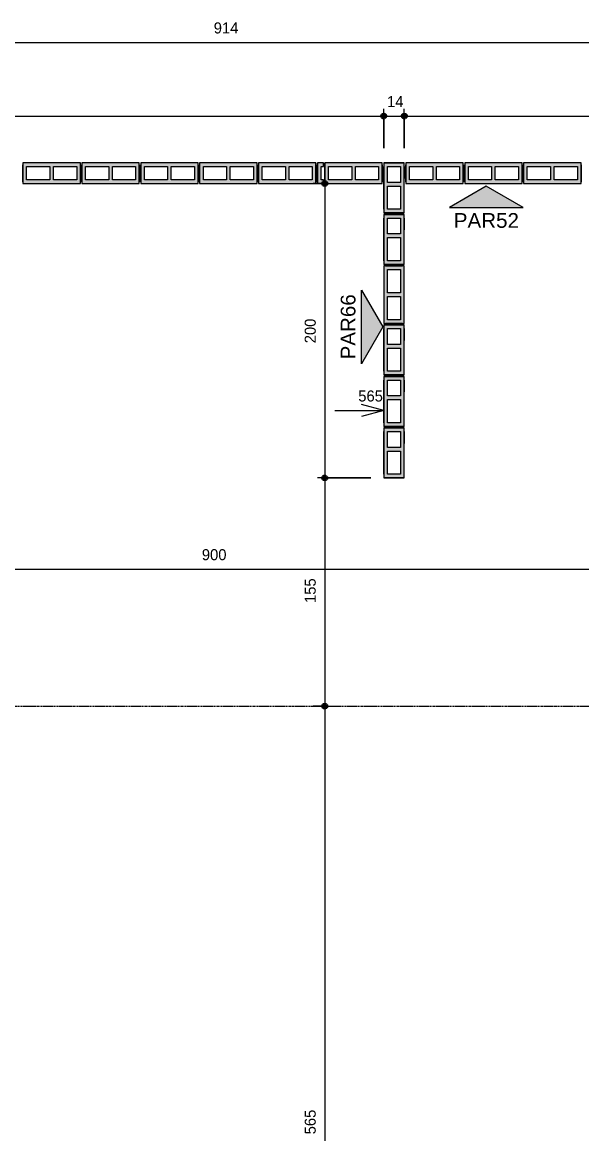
# Model space of a CAD drawing. Header units: centimetres. Extents: x 170 to 14001, y -2277 to 8860.
# Drawn here: x 13210 to 13590, y 145 to 900 of the extents above; entities that cross this region are included whole.
import ezdxf

# ---------------------------------------------------------------- set-up
doc = ezdxf.new("R2010")
doc.units = ezdxf.units.CM
doc.linetypes.add('Linha de eixo', pattern=[2.2225, 1.27, -0.3175, 0.3175, -0.3175])
for name, color, linetype, lineweight, true_color in [('A-ANNO-DIMS-1', 1, 'Continuous', 9, 0xff0000), ('G-ANNO-SYMB-1', 251, 'Continuous', 9, 0x646464), ('S-BEAM-3', 9, 'Continuous', 9, 0xc0c0c0), ('S-BEAM-7', 116, 'Continuous', 9, 0x008040), ('S-BEAM-8', 142, 'Continuous', 9, 0x0080c0)]:
    doc.layers.add(name, color=color, linetype=linetype, lineweight=lineweight, true_color=true_color)
for name, color, linetype, lineweight in [('A-ANNO-DIMS-50', 7, 'Continuous', 9), ('A-DETL-GENF', 7, 'Continuous', 9), ('G-ANNO-SYMB', 7, 'Continuous', 9), ('S-BEAM', 7, 'Continuous', 9), ('S-BEAM-2', 7, 'Continuous', 13), ('S-GRID-1', 7, 'Linha de eixo', 9)]:
    doc.layers.add(name, color=color, linetype=linetype, lineweight=lineweight)
doc.styles.add('Arial', font='arial.ttf', dxfattribs={"height": 10})
doc.styles.add('Bahnschrift_12', font='', dxfattribs={"height": 7.5})
doc.styles.get('Bahnschrift_12').set_extended_font_data('Bahnschrift')
doc.dimstyles.new('COTA_ACUMULADA', dxfattribs={"dimscale": 30.48, "dimtxt": 8.33133, "dimasz": 0.049213, "dimexe": 0, "dimexo": 0.0625, "dimgap": 0.131234, "dimtad": 0, "dimjust": 2, "dimdec": 0, "dimzin": 0, "dimdsep": 46, "dimtxsty": 'Bahnschrift_12', "dimblk1": 'NONE', "dimblk2": 'OPEN30', "dimsah": 1, "dimcen": 0.09, "dimse1": 1, "dimsd1": 1, "dimazin": 0, "dimtfac": 1, "dimtdec": 4, "dimtix": 1, "dimtmove": 2, "dimatfit": 3, "dimfxl": 0, "dimfxlon": 1, "dimtvp": 1, "dimtolj": 1, "dimtzin": 0, "dimarcsym": 2})
doc.dimstyles.new('Linear_-_2_mm_Arial', dxfattribs={"dimscale": 30.48, "dimtxt": 8.33133, "dimasz": 0.393701, "dimexe": 0.164042, "dimexo": 0.328084, "dimgap": 0.131234, "dimtad": 1, "dimdec": 0, "dimzin": 0, "dimdsep": 46, "dimtxsty": 'Bahnschrift_12', "dimblk1": 'DOTSMALL', "dimblk2": 'DOTSMALL', "dimsah": 1, "dimcen": 0.09, "dimdle": 0.164042, "dimazin": 0, "dimtfac": 1, "dimtdec": 4, "dimtix": 1, "dimtmove": 0, "dimatfit": 3, "dimfxl": 1, "dimtvp": 1, "dimtolj": 1, "dimtzin": 0, "dimarcsym": 2})

# ---------------------------------------------------------------- blocks, each defined once
blk = doc.blocks.new('LEONE - BLOCO 14X39X19 - LEONE - BLOCO 14X39X19-554799-COBERTURA - MODULAÇÃO 1ª FIADA')
at = {"layer": 'S-BEAM-3'}
h = blk.add_hatch(color=256, dxfattribs=at)
h.paths.add_polyline_path([(-13.95, -7), (19.5, -7), (19.5, 7), (-19.5, 7), (-19.5, -7)])
h.paths.add_polyline_path([(-13.95, -4.5), (-17, -4.5), (-17, 4.5), (-1.25, 4.5), (-1.25, -4.5)])
h.paths.add_polyline_path([(1.25, -4.5), (1.25, 4.5), (17, 4.5), (17, -4.5)])
at = {"layer": 'A-DETL-GENF'}
for p, q in [((19.5, 7), (-19.5, 7)), ((-19.5, 7), (-19.5, 0)), ((-19.5, 0), (-19.5, -7)), ((-17, -4.5), (-17, 4.5)), ((-17, 4.5), (-1.25, 4.5)), ((-1.25, 4.5), (-1.25, -4.5)), ((1.25, -4.5), (1.25, 4.5)), ((1.25, 4.5), (17, 4.5)), ((17, 4.5), (17, -4.5)), ((19.5, 0), (19.5, 7)), ((19.5, -7), (19.5, 0)), ((-19.5, -7), (19.5, -7)), ((-1.25, -4.5), (-17, -4.5)), ((17, -4.5), (1.25, -4.5))]:
    blk.add_line(p, q, dxfattribs=at)
at = {"layer": 'S-BEAM-2'}
for p, q in [((-19.5, 7), (-19.5, -7)), ((19.5, 7), (-19.5, 7)), ((-19.5, 7), (-19.5, -7)), ((-19.5, -5.75), (-19.5, 5.75)), ((19.5, -7), (19.5, 7)), ((19.5, -7), (19.5, 7)), ((19.5, 5.75), (19.5, -5.75)), ((-19.5, -7), (19.5, -7))]:
    blk.add_line(p, q, dxfattribs=at)
at = {"layer": 'S-BEAM-3'}
for p, q in [((-17, 4.5), (-1.25, 4.5)), ((-17, -4.5), (-17, 4.5)), ((-1.25, 4.5), (-1.25, -4.5)), ((1.25, 4.5), (17, 4.5)), ((1.25, -4.5), (1.25, 4.5)), ((17, 4.5), (17, -4.5)), ((-1.25, -4.5), (-17, -4.5)), ((17, -4.5), (1.25, -4.5))]:
    blk.add_line(p, q, dxfattribs=at)
blk = doc.blocks.new('LEONE - BLOCO 14x04x19 - LEONE - BLOCO 14x04x19-533013-COBERTURA - MODULAÇÃO 1ª FIADA')
at = {"layer": 'S-BEAM-7'}
blk.add_hatch(color=256, dxfattribs=at).paths.add_polyline_path([(-2.5, 0), (-2.5, -7), (1.5, -7), (1.5, -4.5), (0, -4.5), (0, 4.5), (1.5, 4.5), (1.5, 7), (-2.5, 7), (-2.5, 0.97)])
at = {"layer": 'A-DETL-GENF'}
for p, q in [((1.5, 7), (-2.5, 7)), ((-2.5, 7), (-2.5, 0)), ((-2.5, 0), (-2.5, -7)), ((0, 4.5), (1.5, 4.5)), ((0, -4.5), (0, 4.5)), ((1.5, 4.5), (1.5, 7)), ((-2.5, -7), (1.5, -7)), ((1.5, -4.5), (0, -4.5)), ((1.5, -7), (1.5, -4.5))]:
    blk.add_line(p, q, dxfattribs=at)
at = {"layer": 'S-BEAM-2'}
for p, q in [((1.5, 7), (-2.5, 7)), ((-2.5, -7), (-2.5, 7)), ((1.5, 7), (1.5, 4.5)), ((-2.5, -7), (1.5, -7)), ((1.5, -7), (1.5, -4.5))]:
    blk.add_line(p, q, dxfattribs=at)
at = {"layer": 'S-BEAM-3'}
for p, q in [((0, -4.5), (0, 4.5)), ((0, 4.5), (1.5, 4.5)), ((1.5, -4.5), (0, -4.5))]:
    blk.add_line(p, q, dxfattribs=at)
blk = doc.blocks.new('LEONE - BLOCO 14x34x5 - LEONE - BLOCO 14x34x19-V5-COBERTURA - MODULAÇÃO 1ª FIADA')
at = {"layer": 'S-BEAM-8'}
h = blk.add_hatch(color=256, dxfattribs=at)
h.paths.add_polyline_path([(19.5, 0), (19.5, 7), (-14.5, 7), (-14.5, -7), (19.5, -7), (19.5, -4.5)])
h.paths.add_polyline_path([(17, 4.5), (17, -4.5), (1.25, -4.5), (1.25, 4.5), (2.5, 4.5)])
h.paths.add_polyline_path([(-1.25, 4.5), (-1.25, -4.5), (-12, -4.5), (-12, 4.5)])
at = {"layer": 'A-DETL-GENF'}
for p, q in [((-14.5, 7), (-14.5, 0)), ((2.5, 7), (-14.5, 7)), ((-14.5, 0), (-14.5, -7)), ((-12, -4.5), (-12, 4.5)), ((-12, 4.5), (-1.25, 4.5)), ((-1.25, 4.5), (-1.25, -4.5)), ((1.25, 4.5), (17, 4.5)), ((1.25, -4.5), (1.25, 4.5)), ((19.5, 7), (2.5, 7)), ((17, 4.5), (17, -4.5)), ((19.5, 0), (19.5, 7)), ((19.5, -7), (19.5, 0)), ((-14.5, -7), (2.5, -7)), ((-1.25, -4.5), (-12, -4.5)), ((17, -4.5), (1.25, -4.5)), ((2.5, -7), (19.5, -7))]:
    blk.add_line(p, q, dxfattribs=at)
at = {"layer": 'S-BEAM-2'}
for p, q in [((-14.5, 7), (-14.5, -7)), ((19.5, 7), (-14.5, 7)), ((-14.5, 7), (-14.5, -7)), ((-14.5, -7), (-14.5, 6.8804)), ((-14.5, 5.75), (-14.5, -5.75)), ((-14.5, -5.75), (-14.5, 5.75)), ((-12, 7), (-3.9375, 7)), ((-12, 7), (-3.9375, 7)), ((17, 7), (-12, 7)), ((19.5, -7), (19.5, 7)), ((19.5, 7), (19.5, -7)), ((19.5, -7), (19.5, 7)), ((19.5, -5.75), (19.5, 5.75)), ((19.5, 5.75), (19.5, -5.75)), ((-14.5, -7), (19.5, -7)), ((-12, -7), (-3.9375, -7)), ((-12, -7), (-3.9375, -7)), ((17, -7), (-12, -7))]:
    blk.add_line(p, q, dxfattribs=at)
at = {"layer": 'S-BEAM-3'}
for p, q in [((-12, 4.5), (-1.25, 4.5)), ((-12, -4.5), (-12, 4.5)), ((-1.25, 4.5), (-1.25, -4.5)), ((1.25, 4.5), (17, 4.5)), ((1.25, -4.5), (1.25, 4.5)), ((17, 4.5), (17, -4.5)), ((-1.25, -4.5), (-12, -4.5)), ((17, -4.5), (1.25, -4.5))]:
    blk.add_line(p, q, dxfattribs=at)
blk = doc.blocks.new('Elevação - Número de detalhe-142644-COBERTURA - MODULAÇÃO 1ª FIADA')
at = {"layer": 'G-ANNO-SYMB-1'}
blk.add_hatch(color=256, dxfattribs=at).paths.add_polyline_path([(0.5, 0), (-0.5, 0), (0, 0.289)])
at = {"layer": 'G-ANNO-SYMB'}
for p, q in [((0, 0.289), (-0.5, 0)), ((0.5, 0), (0, 0.289)), ((-0.5, 0), (0.5, 0))]:
    blk.add_line(p, q, dxfattribs=at)
blk = doc.blocks.new('DIMBLOCK6-COBERTURA - MODULAÇÃO 1ª FIADA')
at = {"layer": 'A-ANNO-DIMS-50', "lineweight": 35, "true_color": 0xff0000}
h = blk.add_hatch(color=1, dxfattribs=at)
edge = h.paths.add_edge_path()
edge.add_arc((12890.73, 836.05), 1.5, 0, 360)
h = blk.add_hatch(color=1, dxfattribs=at)
edge = h.paths.add_edge_path()
edge.add_arc((13455.73, 836.05), 1.5, 0, 360)
at = {"layer": 'A-ANNO-DIMS-50', "color": 1, "true_color": 0xff0000}
for p, q in [((12890.73, 828.17), (12890.73, 841.05)), ((13455.73, 814.24), (13455.73, 841.05)), ((12890.73, 836.05), (13455.73, 836.05)), ((12890.73, 836.05), (12890.73, 828.17)), ((13455.73, 836.05), (13455.73, 814.24))]:
    blk.add_line(p, q, dxfattribs=at)
at = {"layer": 'A-ANNO-DIMS-50', "color": 1, "lineweight": 35, "true_color": 0xff0000}
for centre in [(12890.73, 836.05), (13455.73, 836.05)]:
    blk.add_circle(centre, 1.5, dxfattribs=at)
at = {"layer": 'A-ANNO-DIMS-50', "color": 0, "insert": (13164.84, 849.69), "char_height": 7.5, "width": 20.1467, "attachment_point": 1, "line_spacing_factor": 1.009858, "style": 'Bahnschrift_12'}
blk.add_mtext('565', dxfattribs=at)
blk = doc.blocks.new('_DotSmall')
at = {"color": 0, "linetype": 'ByBlock', "const_width": 0.5}
blk.add_lwpolyline([(-0.0625, 0, 1), (0.0625, 0, 1)], format="xyb", close=True, dxfattribs=at)
blk = doc.blocks.new('DIMBLOCK7-COBERTURA - MODULAÇÃO 1ª FIADA')
at = {"layer": 'A-ANNO-DIMS-50', "lineweight": 35, "true_color": 0xff0000}
h = blk.add_hatch(color=1, dxfattribs=at)
edge = h.paths.add_edge_path()
edge.add_arc((13455.73, 836.05), 1.5, 0, 360)
h = blk.add_hatch(color=1, dxfattribs=at)
edge = h.paths.add_edge_path()
edge.add_arc((13469.73, 836.05), 1.5, 0, 360)
at = {"layer": 'A-ANNO-DIMS-50', "color": 1, "true_color": 0xff0000}
for p, q in [((13455.73, 814.24), (13455.73, 841.05)), ((13469.73, 814.24), (13469.73, 841.05)), ((13455.73, 836.05), (13469.73, 836.05)), ((13455.73, 836.05), (13455.73, 814.24)), ((13469.73, 836.05), (13469.73, 814.24))]:
    blk.add_line(p, q, dxfattribs=at)
at = {"layer": 'A-ANNO-DIMS-50', "color": 1, "lineweight": 35, "true_color": 0xff0000}
for centre in [(13455.73, 836.05), (13469.73, 836.05)]:
    blk.add_circle(centre, 1.5, dxfattribs=at)
at = {"layer": 'A-ANNO-DIMS-50', "color": 0, "insert": (13458, 849.69), "char_height": 7.5, "width": 11.3609, "attachment_point": 1, "line_spacing_factor": 1.009858, "style": 'Bahnschrift_12'}
blk.add_mtext('14', dxfattribs=at)
blk = doc.blocks.new('DIMBLOCK8-COBERTURA - MODULAÇÃO 1ª FIADA')
at = {"layer": 'A-ANNO-DIMS-50', "lineweight": 35, "true_color": 0xff0000}
h = blk.add_hatch(color=1, dxfattribs=at)
edge = h.paths.add_edge_path()
edge.add_arc((13469.73, 836.05), 1.5, 0, 360)
h = blk.add_hatch(color=1, dxfattribs=at)
edge = h.paths.add_edge_path()
edge.add_arc((13790.73, 836.05), 1.5, 0, 360)
at = {"layer": 'A-ANNO-DIMS-50', "color": 1, "true_color": 0xff0000}
for p, q in [((13469.73, 814.24), (13469.73, 841.05)), ((13790.73, 799.24), (13790.73, 841.05)), ((13469.73, 836.05), (13790.73, 836.05)), ((13469.73, 836.05), (13469.73, 814.24)), ((13790.73, 836.05), (13790.73, 799.24))]:
    blk.add_line(p, q, dxfattribs=at)
at = {"layer": 'A-ANNO-DIMS-50', "color": 1, "lineweight": 35, "true_color": 0xff0000}
for centre in [(13469.73, 836.05), (13790.73, 836.05)]:
    blk.add_circle(centre, 1.5, dxfattribs=at)
at = {"layer": 'A-ANNO-DIMS-50', "color": 0, "insert": (13622.97, 849.69), "char_height": 7.5, "width": 17.4201, "attachment_point": 1, "line_spacing_factor": 1.009858, "style": 'Bahnschrift_12'}
blk.add_mtext('321', dxfattribs=at)
blk = doc.blocks.new('DIMBLOCK12-COBERTURA - MODULAÇÃO 1ª FIADA')
at = {"layer": 'A-ANNO-DIMS-50', "lineweight": 35, "true_color": 0xff0000}
h = blk.add_hatch(color=1, dxfattribs=at)
edge = h.paths.add_edge_path()
edge.add_arc((12890.73, 886.05), 1.5, 0, 360)
h = blk.add_hatch(color=1, dxfattribs=at)
edge = h.paths.add_edge_path()
edge.add_arc((13804.73, 886.05), 1.5, 0, 360)
at = {"layer": 'A-ANNO-DIMS-50', "color": 1, "true_color": 0xff0000}
for p, q in [((12890.73, 878.17), (12890.73, 891.05)), ((13804.73, 812.99), (13804.73, 891.05)), ((12890.73, 886.05), (13809.73, 886.05)), ((12890.73, 886.05), (12890.73, 878.17)), ((13804.73, 886.05), (13804.73, 812.99))]:
    blk.add_line(p, q, dxfattribs=at)
at = {"layer": 'A-ANNO-DIMS-50', "color": 1, "lineweight": 35, "true_color": 0xff0000}
for centre in [(12890.73, 886.05), (13804.73, 886.05)]:
    blk.add_circle(centre, 1.5, dxfattribs=at)
at = {"layer": 'A-ANNO-DIMS-50', "color": 0, "insert": (13340.28, 899.69), "char_height": 7.5, "width": 17.8745, "attachment_point": 1, "line_spacing_factor": 1.009858, "style": 'Bahnschrift_12'}
blk.add_mtext('914', dxfattribs=at)
blk = doc.blocks.new('DIMBLOCK65-COBERTURA - MODULAÇÃO 1ª FIADA')
at = {"layer": 'A-ANNO-DIMS-50', "lineweight": 35, "true_color": 0xff0000}
h = blk.add_hatch(color=1, dxfattribs=at)
edge = h.paths.add_edge_path()
edge.add_arc((12890.73, 528.21), 1.5, 0, 360)
h = blk.add_hatch(color=1, dxfattribs=at)
edge = h.paths.add_edge_path()
edge.add_arc((13790.73, 528.21), 1.5, 0, 360)
at = {"layer": 'A-ANNO-DIMS-50', "color": 1, "true_color": 0xff0000}
for p, q in [((12890.73, 520.33), (12890.73, 533.21)), ((13790.73, 520.33), (13790.73, 533.21)), ((12890.73, 528.21), (13795.73, 528.21)), ((12890.73, 528.21), (12890.73, 520.33)), ((13790.73, 528.21), (13790.73, 520.33))]:
    blk.add_line(p, q, dxfattribs=at)
at = {"layer": 'A-ANNO-DIMS-50', "color": 1, "lineweight": 35, "true_color": 0xff0000}
for centre in [(12890.73, 528.21), (13790.73, 528.21)]:
    blk.add_circle(centre, 1.5, dxfattribs=at)
at = {"layer": 'A-ANNO-DIMS-50', "color": 0, "insert": (13332.21, 541.86), "char_height": 7.5, "width": 20.4496, "attachment_point": 1, "line_spacing_factor": 1.009858, "style": 'Bahnschrift_12'}
blk.add_mtext('900', dxfattribs=at)
blk = doc.blocks.new('DIMBLOCK71-COBERTURA - MODULAÇÃO 1ª FIADA')
at = {"layer": 'A-ANNO-DIMS-50', "lineweight": 35, "true_color": 0xff0000}
h = blk.add_hatch(color=1, dxfattribs=at)
edge = h.paths.add_edge_path()
edge.add_arc((13415.7, 790.24), 1.5, 0, 360)
h = blk.add_hatch(color=1, dxfattribs=at)
edge = h.paths.add_edge_path()
edge.add_arc((13415.7, 590.24), 1.5, 0, 360)
at = {"layer": 'A-ANNO-DIMS-50', "color": 1, "true_color": 0xff0000}
for p, q in [((13415.7, 795.24), (13415.7, 590.24)), ((13407.82, 790.24), (13420.7, 790.24)), ((13415.7, 790.24), (13407.82, 790.24)), ((13446.98, 590.24), (13410.7, 590.24)), ((13415.7, 590.24), (13446.98, 590.24))]:
    blk.add_line(p, q, dxfattribs=at)
at = {"layer": 'A-ANNO-DIMS-50', "color": 1, "lineweight": 35, "true_color": 0xff0000}
for centre in [(13415.7, 790.24), (13415.7, 590.24)]:
    blk.add_circle(centre, 1.5, dxfattribs=at)
at = {"layer": 'A-ANNO-DIMS-50', "color": 0, "insert": (13402.05, 681.72), "char_height": 7.5, "width": 20.4496, "attachment_point": 1, "rotation": 90, "line_spacing_factor": 1.009858, "style": 'Bahnschrift_12'}
blk.add_mtext('200', dxfattribs=at)
blk = doc.blocks.new('DIMBLOCK72-COBERTURA - MODULAÇÃO 1ª FIADA')
at = {"layer": 'A-ANNO-DIMS-50', "lineweight": 35, "true_color": 0xff0000}
h = blk.add_hatch(color=1, dxfattribs=at)
edge = h.paths.add_edge_path()
edge.add_arc((13415.7, 590.24), 1.5, 0, 360)
h = blk.add_hatch(color=1, dxfattribs=at)
edge = h.paths.add_edge_path()
edge.add_arc((13415.7, 435.24), 1.5, 0, 360)
at = {"layer": 'A-ANNO-DIMS-50', "color": 1, "true_color": 0xff0000}
for p, q in [((13446.98, 590.24), (13410.7, 590.24)), ((13415.7, 590.24), (13415.7, 435.24)), ((13415.7, 590.24), (13446.98, 590.24)), ((13407.82, 435.24), (13420.7, 435.24)), ((13415.7, 435.24), (13407.82, 435.24))]:
    blk.add_line(p, q, dxfattribs=at)
at = {"layer": 'A-ANNO-DIMS-50', "color": 1, "lineweight": 35, "true_color": 0xff0000}
for centre in [(13415.7, 590.24), (13415.7, 435.24)]:
    blk.add_circle(centre, 1.5, dxfattribs=at)
at = {"layer": 'A-ANNO-DIMS-50', "color": 0, "insert": (13402.05, 505.3), "char_height": 7.5, "width": 17.8745, "attachment_point": 1, "rotation": 90, "line_spacing_factor": 1.009858, "style": 'Bahnschrift_12'}
blk.add_mtext('155', dxfattribs=at)
blk = doc.blocks.new('DIMBLOCK73-COBERTURA - MODULAÇÃO 1ª FIADA')
at = {"layer": 'A-ANNO-DIMS-50', "lineweight": 35, "true_color": 0xff0000}
h = blk.add_hatch(color=1, dxfattribs=at)
edge = h.paths.add_edge_path()
edge.add_arc((13415.7, 435.24), 1.5, 0, 360)
h = blk.add_hatch(color=1, dxfattribs=at)
edge = h.paths.add_edge_path()
edge.add_arc((13415.7, -129.76), 1.5, 0, 360)
at = {"layer": 'A-ANNO-DIMS-50', "color": 1, "true_color": 0xff0000}
for p, q in [((13407.82, 435.24), (13420.7, 435.24)), ((13415.7, 435.24), (13407.82, 435.24)), ((13415.7, 435.24), (13415.7, -129.76)), ((13407.82, -129.76), (13420.7, -129.76)), ((13415.7, -129.76), (13407.82, -129.76))]:
    blk.add_line(p, q, dxfattribs=at)
at = {"layer": 'A-ANNO-DIMS-50', "color": 1, "lineweight": 35, "true_color": 0xff0000}
for centre in [(13415.7, 435.24), (13415.7, -129.76)]:
    blk.add_circle(centre, 1.5, dxfattribs=at)
at = {"layer": 'A-ANNO-DIMS-50', "color": 0, "insert": (13402.05, 144.35), "char_height": 7.5, "width": 20.1467, "attachment_point": 1, "rotation": 90, "line_spacing_factor": 1.009858, "style": 'Bahnschrift_12'}
blk.add_mtext('565', dxfattribs=at)
blk = doc.blocks.new('DIMBLOCK123-COBERTURA - MODULAÇÃO 1ª FIADA')
at = {"layer": 'A-ANNO-DIMS-50', "color": 1, "true_color": 0xff0000}
for p, q in [((13422.52, 636.01), (13455.73, 636.01)), ((13455.73, 636.01), (13440.73, 640.02)), ((13455.73, 636.01), (13440.73, 631.99)), ((13455.73, 636.01), (13455.73, 636.01)), ((13455.73, 636.01), (13455.73, 636.01))]:
    blk.add_line(p, q, dxfattribs=at)
at = {"layer": 'A-ANNO-DIMS-50', "color": 0, "insert": (13438.44, 649.65), "char_height": 7.5, "width": 20.1467, "attachment_point": 1, "line_spacing_factor": 1.009858, "style": 'Bahnschrift_12'}
blk.add_mtext('565', dxfattribs=at)
blk = doc.blocks.new('_None')
blk = doc.blocks.new('_Open30')
at = {"color": 0, "linetype": 'ByBlock', "lineweight": -2}
for p, q in [((-1, 0.27), (0, 0)), ((0, 0), (-1, -0.27)), ((0, 0), (-1, 0))]:
    blk.add_line(p, q, dxfattribs=at)
blk = doc.blocks.new('DIMBLOCK124-COBERTURA - MODULAÇÃO 1ª FIADA')
at = {"layer": 'A-ANNO-DIMS-50', "color": 1, "true_color": 0xff0000}
for p, q in [((13740.73, 636.01), (13790.73, 636.01)), ((13790.73, 636.01), (13775.73, 640.02)), ((13790.73, 636.01), (13775.73, 631.99)), ((13790.73, 636.01), (13790.73, 636.01)), ((13790.73, 636.01), (13790.73, 636.01))]:
    blk.add_line(p, q, dxfattribs=at)
at = {"layer": 'A-ANNO-DIMS-50', "color": 0, "insert": (13773.19, 649.65), "char_height": 7.5, "width": 20.4496, "attachment_point": 1, "line_spacing_factor": 1.009858, "style": 'Bahnschrift_12'}
blk.add_mtext('900', dxfattribs=at)

msp = doc.modelspace()

# ---------------------------------------------------------------- linework, layer by layer
at = {"layer": 'S-GRID-1'}
msp.add_line((10926.69, 435.24), (13936, 435.24), dxfattribs=at)

# ---------------------------------------------------------------- block references
at = {"layer": 'G-ANNO-SYMB', "xscale": 49.99999999999998, "yscale": 49.99999999999998, "zscale": 49.99999999999998}
msp.add_blockref('Elevação - Número de detalhe-142644-COBERTURA - MODULAÇÃO 1ª FIADA', (13525.39, 773.93), dxfattribs=at)
at = {"layer": 'G-ANNO-SYMB', "extrusion": (0, 0, -1), "xscale": 49.99999999999998, "yscale": 49.99999999999998, "zscale": 49.99999999999998, "rotation": 90.00000000000054}
msp.add_blockref('Elevação - Número de detalhe-142644-COBERTURA - MODULAÇÃO 1ª FIADA', (-13440.72, 692.84), dxfattribs=at)
at = {"layer": 'S-BEAM'}
for name, p in [('LEONE - BLOCO 14X39X19 - LEONE - BLOCO 14X39X19-554799-COBERTURA - MODULAÇÃO 1ª FIADA', (13230.23, 797.24)), ('LEONE - BLOCO 14X39X19 - LEONE - BLOCO 14X39X19-554799-COBERTURA - MODULAÇÃO 1ª FIADA', (13270.23, 797.24)), ('LEONE - BLOCO 14X39X19 - LEONE - BLOCO 14X39X19-554799-COBERTURA - MODULAÇÃO 1ª FIADA', (13310.23, 797.24)), ('LEONE - BLOCO 14X39X19 - LEONE - BLOCO 14X39X19-554799-COBERTURA - MODULAÇÃO 1ª FIADA', (13350.23, 797.24)), ('LEONE - BLOCO 14X39X19 - LEONE - BLOCO 14X39X19-554799-COBERTURA - MODULAÇÃO 1ª FIADA', (13390.23, 797.24)), ('LEONE - BLOCO 14x04x19 - LEONE - BLOCO 14x04x19-533013-COBERTURA - MODULAÇÃO 1ª FIADA', (13413.23, 797.24)), ('LEONE - BLOCO 14X39X19 - LEONE - BLOCO 14X39X19-554799-COBERTURA - MODULAÇÃO 1ª FIADA', (13435.23, 797.24)), ('LEONE - BLOCO 14X39X19 - LEONE - BLOCO 14X39X19-554799-COBERTURA - MODULAÇÃO 1ª FIADA', (13490.23, 797.24)), ('LEONE - BLOCO 14X39X19 - LEONE - BLOCO 14X39X19-554799-COBERTURA - MODULAÇÃO 1ª FIADA', (13530.23, 797.24)), ('LEONE - BLOCO 14X39X19 - LEONE - BLOCO 14X39X19-554799-COBERTURA - MODULAÇÃO 1ª FIADA', (13570.23, 797.24))]:
    msp.add_blockref(name, p, dxfattribs=at)
for name, p, rotation in [('LEONE - BLOCO 14x34x5 - LEONE - BLOCO 14x34x19-V5-COBERTURA - MODULAÇÃO 1ª FIADA', (13462.73, 789.74), 270), ('LEONE - BLOCO 14x34x5 - LEONE - BLOCO 14x34x19-V5-COBERTURA - MODULAÇÃO 1ª FIADA', (13462.73, 754.74), 270), ('LEONE - BLOCO 14X39X19 - LEONE - BLOCO 14X39X19-554799-COBERTURA - MODULAÇÃO 1ª FIADA', (13462.73, 714.74), 89.99999999999984), ('LEONE - BLOCO 14x34x5 - LEONE - BLOCO 14x34x19-V5-COBERTURA - MODULAÇÃO 1ª FIADA', (13462.73, 679.74), 269.9999999999997), ('LEONE - BLOCO 14x34x5 - LEONE - BLOCO 14x34x19-V5-COBERTURA - MODULAÇÃO 1ª FIADA', (13462.73, 644.74), 269.9999999999997), ('LEONE - BLOCO 14x34x5 - LEONE - BLOCO 14x34x19-V5-COBERTURA - MODULAÇÃO 1ª FIADA', (13462.73, 609.74), 269.9999999999997)]:
    msp.add_blockref(name, p, dxfattribs=dict(at, rotation=rotation))

# ---------------------------------------------------------------- texts
at = {"layer": 'G-ANNO-SYMB', "insert": (13503.32, 770.15), "char_height": 10, "width": 54.9156, "attachment_point": 1, "style": 'Arial'}
msp.add_mtext('PAR52', dxfattribs=at)
at = {"layer": 'G-ANNO-SYMB', "insert": (13426.53, 670.76), "char_height": 10, "width": 54.9156, "attachment_point": 1, "rotation": 90, "style": 'Arial'}
msp.add_mtext('PAR66', dxfattribs=at)

# ---------------------------------------------------------------- dimensions: what is measured, and where the dimension line sits
at = {"layer": 'A-ANNO-DIMS-1'}
for base, p1, p2, override, picture, middle in [((13804.73, 886.05), (12890.73, 888.17), (13804.73, 802.99), {"dimpost": '<>', "dimfxl": 917.960203}, 'DIMBLOCK12-COBERTURA - MODULAÇÃO 1ª FIADA', (13347.73, 893.84)), ((13455.73, 836.05), (12890.73, 838.17), (13455.73, 804.24), {"dimpost": '<>', "dimfxl": 566.017638}, 'DIMBLOCK6-COBERTURA - MODULAÇÃO 1ª FIADA', (13173.23, 843.84)), ((13469.73, 836.05), (13455.73, 804.24), (13469.73, 804.24), {"dimpost": '<>', "dimfxl": 14}, 'DIMBLOCK7-COBERTURA - MODULAÇÃO 1ª FIADA', (13462.73, 843.8)), ((13790.73, 836.05), (13469.73, 804.24), (13790.73, 789.24), {"dimpost": '<>', "dimfxl": 321.350276}, 'DIMBLOCK8-COBERTURA - MODULAÇÃO 1ª FIADA', (13630.23, 843.88)), ((13790.73, 528.21), (12890.73, 530.33), (13790.73, 530.33), {"dimpost": '<>', "dimfxl": 900}, 'DIMBLOCK65-COBERTURA - MODULAÇÃO 1ª FIADA', (13340.73, 536.05))]:
    dim = msp.add_linear_dim(base=base, p1=p1, p2=p2, dimstyle='Linear_-_2_mm_Arial', override=override, dxfattribs=at)
    dim.commit()
    dim.dimension.update_dxf_attribs({"geometry": picture, "text_midpoint": middle})
for base, p1, p2, override, picture, middle in [((13415.7, 590.24), (13417.82, 790.24), (13456.98, 590.24), {"dimpost": '<>', "dimfxl": 203.7983}, 'DIMBLOCK71-COBERTURA - MODULAÇÃO 1ª FIADA', (13407.86, 690.24)), ((13415.7, 435.24), (13456.98, 590.24), (13417.82, 435.24), {"dimpost": '<>', "dimfxl": 159.871033}, 'DIMBLOCK72-COBERTURA - MODULAÇÃO 1ª FIADA', (13407.91, 512.74)), ((13415.7, -129.76), (13417.82, 435.24), (13417.82, -129.76), {"dimpost": '<>', "dimfxl": 565}, 'DIMBLOCK73-COBERTURA - MODULAÇÃO 1ª FIADA', (13407.91, 152.74))]:
    dim = msp.add_linear_dim(base=base, p1=p1, p2=p2, angle=90, dimstyle='Linear_-_2_mm_Arial', override=override, dxfattribs=at)
    dim.commit()
    dim.dimension.update_dxf_attribs({"geometry": picture, "text_midpoint": middle})
for base, p2, override, picture, middle in [((13455.73, 636.01), (13455.73, 636.01), {"dimpost": '<>', "dimfxl": 565}, 'DIMBLOCK123-COBERTURA - MODULAÇÃO 1ª FIADA', (13448.52, 644.65)), ((13790.73, 636.01), (13790.73, 636.01), {"dimpost": '<>', "dimfxl": 900}, 'DIMBLOCK124-COBERTURA - MODULAÇÃO 1ª FIADA', (13783.41, 644.65))]:
    dim = msp.add_linear_dim(base=base, p1=(12890.73, 636.01), p2=p2, dimstyle='COTA_ACUMULADA', override=override, dxfattribs=at)
    dim.commit()
    dim.dimension.update_dxf_attribs({"geometry": picture, "text_midpoint": middle, "dimtype": 160})

doc.saveas('drawing.dxf')
